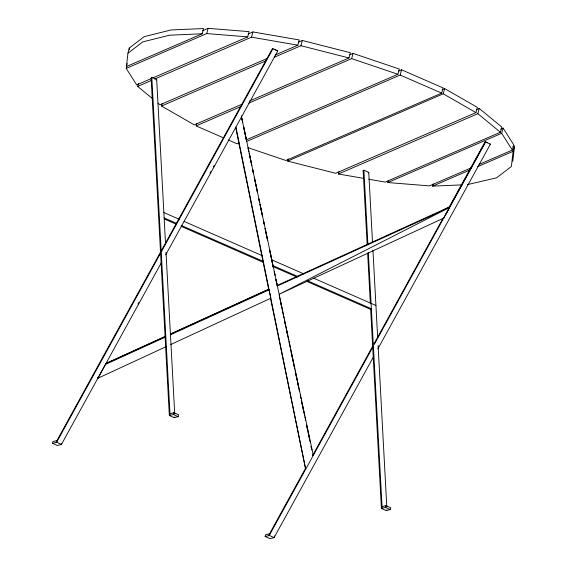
<?xml version="1.0" encoding="UTF-8"?>
<svg xmlns="http://www.w3.org/2000/svg" width="567" height="567" viewBox="0 0 567 567"><rect width="100%" height="100%" fill="white"/><g stroke="black" fill="none" stroke-linecap="round" stroke-linejoin="round"><path stroke-width="0.85" d="M126.42 66.559L127.958 53.213L129.354 47.982L144.167 36.657L171.036 29.959L203.624 28.548L202.221 33.779L126.42 66.559L127.221 63.568M129.163 49.648L129.354 47.982M512.915 146.782L514.524 146.088L513.121 151.318L511.377 166.507L496.564 177.832L467.314 184.636M512.781 161.276L514.524 146.088M151.269 78.586L136.682 84.894L126.207 68.401L126.81 66.162M152.551 98.672L137.646 86.418L138.447 83.427M52.476 443.33L52.958 441.523L57.069 440.566L56.587 442.373L52.476 443.33L57.295 445.464L61.406 444.507L161.432 262.578M165.692 254.831L277.724 51.051L272.493 48.486L56.183 441.948L61.406 444.507L61.732 443.302M242.081 104.193L194.297 124.86L161.489 106.029L162.091 103.789M126.207 68.401L206.721 33.581L208.124 28.35L249.126 31.639L247.722 36.869L152.892 77.885M223.462 137.831L196.111 125.902L196.714 123.656M154.607 79.082L251.514 37.174L252.91 31.943L299.263 39.952L297.859 45.183L275.158 55.006M239.154 144.677L239.55 143.189M178.236 416.653L173.382 414.52L169.342 415.512L169.824 413.704L173.871 412.712L178.718 414.838L178.236 416.653L174.197 417.638L169.342 415.512L151.127 77.991L151.821 77.296L156.676 79.423L165.536 243.633M173.382 414.52L173.871 412.712M274.187 57.288L300.942 45.714L302.346 40.484L350.392 52.724L348.988 57.954L249.374 101.039M442.196 89.636L444.62 88.587L477.35 107.376L475.954 112.606L335.621 173.296L287.682 161.085L288.284 158.845M248.771 103.13L351.653 58.635L353.05 53.397L399.31 69.039L397.906 74.27L246.071 139.936M363.518 178.343L338.393 174.005L338.988 171.758M265.108 536.517L265.597 534.709L269.708 533.745L269.226 535.56L265.108 536.517L269.927 538.65L274.045 537.693L373.214 357.309M305.344 468.689L268.815 535.135L274.045 537.693L274.527 535.886M247.247 141.183L400.182 75.042L401.585 69.805L443.047 87.899L441.65 93.13L285.903 160.489L248.339 147.789M471.723 167.626L429.488 185.891L387.821 182.546L388.423 180.306M287.682 161.085L443.224 93.817L444.62 88.587M462.105 184.856L432.607 186.139L433.209 183.892M338.393 174.005L477.846 113.691L479.243 108.46L501.816 127.022L500.413 132.253L385.177 182.092L368.72 179.243M390.309 509.584L385.454 507.458L381.414 508.45L381.896 506.636L385.943 505.651L390.798 507.777L390.309 509.584L386.269 510.576L381.414 508.45L370.648 308.895M385.454 507.458L385.943 505.651M479.03 164.465L512.327 150.064L501.689 133.302L503.085 128.071L500.668 129.12M512.327 150.064L513.73 144.833L503.085 128.071M272.543 49.4L272.84 48.854M56.587 442.373L160.865 252.691M161.694 251.167L272.897 48.911M138.001 304.025L138.851 302.473M210.003 173.063L210.853 171.51M213.412 166.861L214.262 165.309M97.467 377.75L97.921 378.232L105.533 364.375L165.061 337.245M312.587 455.514L372.661 346.253M373.937 343.928L442.955 218.387M448.065 209.088L485.132 141.672L487.542 142.735M269.226 535.56L372.654 347.422M374.333 344.353L485.48 142.034M445.456 214.978L485.175 142.586M377.898 348.783L490.356 144.231L489.952 143.805M156.081 80.018L156.676 79.423M363.199 170.929L363.894 170.235L368.748 172.361L372.512 242.109M368.153 172.956L368.748 172.361M169.342 415.512L170.036 414.824L151.821 77.296M174.197 417.638L174.891 416.951M381.414 508.45L382.108 507.756L368.323 252.343M386.269 510.576L386.963 509.882M127.958 53.213L142.764 41.887L169.632 35.189L202.221 33.779M442.047 210.697L449.142 207.083L449.539 207.508L443.685 218.111L279.269 294.209L449.539 207.508L277.525 285.91L275.838 279.425L277.121 285.506M97.921 378.232L165.968 346.735M170.766 344.509L270.835 298.192L269.084 289.836L268.638 289.354L170.242 334.197M165.521 336.323L105.887 363.532L165.415 336.401M170.355 334.119L268.666 289.269M277.121 285.485L449.142 207.083M170.695 334.679L269.084 289.836M202.49 30.788L208.124 28.35M248.07 34.034L252.91 31.943M137.646 86.418L151.375 80.479M298.292 42.242L302.346 40.484M267.043 58.514L160 104.803L157.973 103.13M161.489 106.029L266.079 60.797M349.811 54.801L353.05 53.397M196.111 125.902L241.478 106.284M398.346 71.208L401.585 69.805M238.764 143.097L237.134 143.798L228.288 139.943M476.812 109.509L479.243 108.46M387.821 182.546L501.689 133.302M432.607 186.139L469.646 170.121M477.697 166.641L513.121 151.318M206.721 33.581L247.722 36.869M251.514 37.174L297.859 45.183M300.942 45.714L348.988 57.954M351.653 58.635L397.906 74.27M400.182 75.042L441.65 93.13M375.935 305.493L313.608 278.177M163.863 212.554L179.243 219.294M184.098 221.421L262.613 255.83M271.515 259.736L303.898 273.925M164.147 217.934L176.294 223.256M181.149 225.382L263.712 261.564M272.614 265.469L297.71 276.469M307.42 280.722L371.371 308.746L370.705 309.405L306.761 281.381M164.295 218.947L176.436 224.27M181.291 226.396L263.045 262.223M272.762 266.483L297.044 277.128M490.356 144.231L485.132 141.672M274.102 49.194L276.512 50.265M443.224 93.817L475.954 112.606M477.846 113.691L500.413 132.253M241.358 116.029L313.289 455.4L312.878 454.989M270.388 297.71L305.677 469.249L235.929 127.065M277.313 50.619L277.724 51.051M273.634 537.268L274.045 537.693M61.002 444.081L61.406 444.507M241.358 116.001L241.769 116.441M312.878 454.961L313.289 455.4M305.259 468.81L305.677 469.249M243.548 126.377L246.645 141.077M248.105 147.994L248.835 151.453L248.105 148.022M252.669 169.611L253.399 173.07L252.669 169.639M254.307 177.393L257.411 192.093M258.871 199.01L259.601 202.469M263.435 220.627L264.165 224.085M273.287 267.319L269.637 250.026L273.287 267.348M274.924 275.101L274.194 271.643L274.931 275.13M279.233 295.52L281.792 307.647M283.259 314.579L283.989 318.044M284.358 319.781L287.462 334.509M288.922 341.44L290.205 347.507M290.573 349.244L293.132 361.37M294.046 365.708L294.776 369.174M295.145 370.903L298.249 385.638M300.262 395.171L300.992 398.636M301.361 400.366L303.919 412.5M304.833 416.83L305.563 420.296M306.478 424.626L309.589 439.361M243.548 126.406L246.645 141.105M254.314 177.421L257.411 192.121M258.871 199.038L259.601 202.497M263.435 220.655L264.165 224.114M280.403 301.07L283.507 315.769M284.96 322.687L285.69 326.145M286.604 330.469L288.61 339.98M291.169 352.086L294.266 366.785M295.726 373.703L297.002 379.755M297.37 381.485L299.376 390.996M301.935 403.102L304.486 415.207M306.492 424.718L307.768 430.771M308.136 432.501L310.142 442.012M235.688 127.49L268.708 289.517M372.944 250.054L377.707 338.336M378.09 345.402L386.8 506.962M363.894 170.235L367.898 244.398M363.128 170.228L367.161 244.334M367.636 253.18L370.357 303.586M166.018 252.464L174.728 414.023M242.633 122.054L241.903 118.595L242.633 122.082M251.755 165.288L249.204 153.182L251.755 165.316M262.521 216.303L259.962 204.198L262.521 216.332M267.631 240.514L265.072 228.409L267.631 240.543M311.779 449.759L311.049 446.293L311.786 449.801"/></g></svg>
